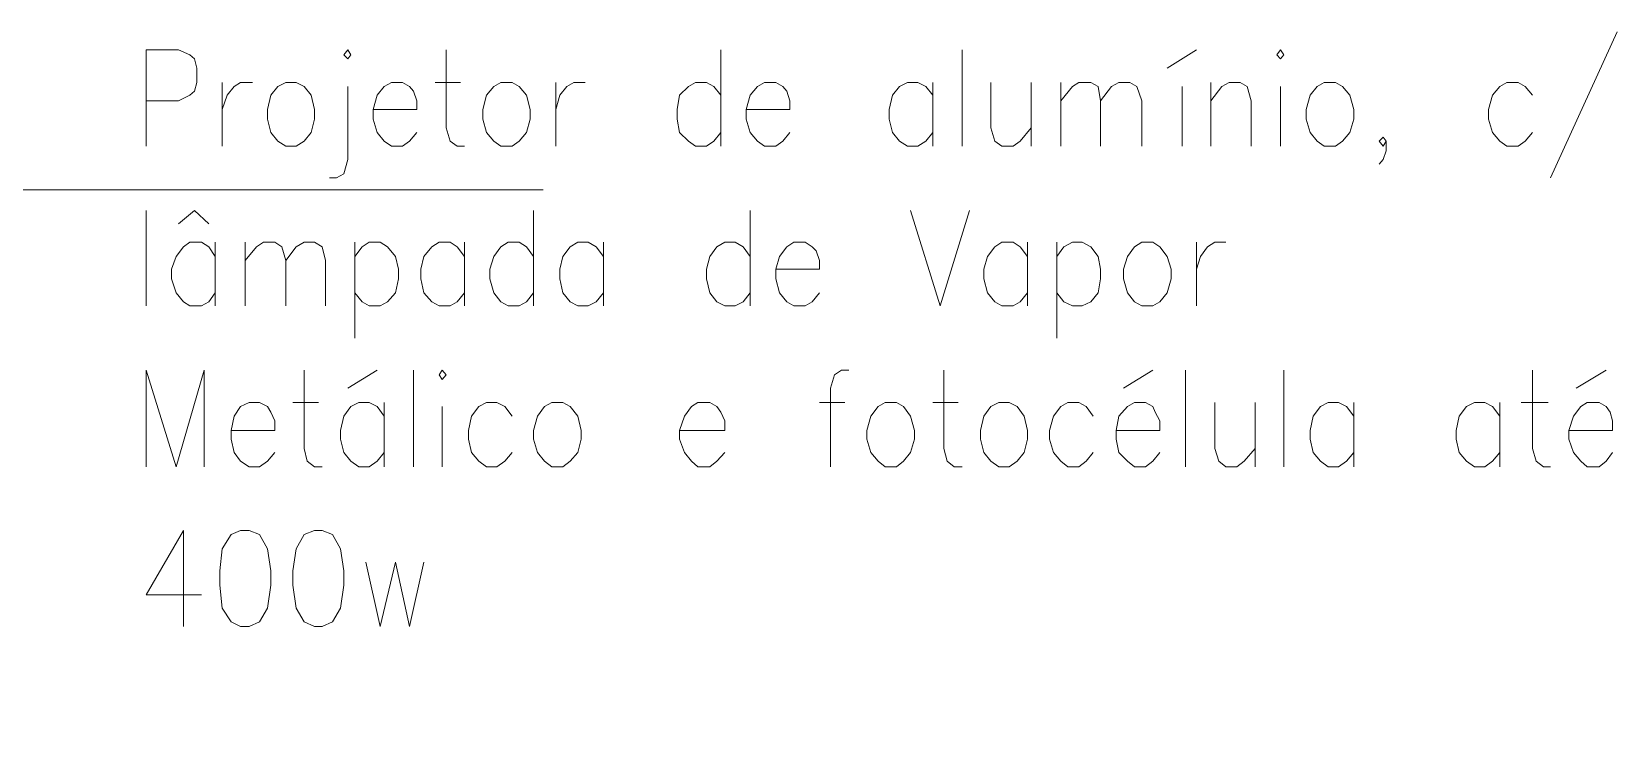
# Model space of a CAD drawing. Header units: millimetres. Extents: x 2928 to 3112, y 1220 to 1280.
# Drawn here: x 3036.592 to 3039.895, y 1263.58 to 1265.045 of the extents above; entities that cross this region are included whole.
import ezdxf

# ---------------------------------------------------------------- set-up
doc = ezdxf.new("R2010")
doc.units = ezdxf.units.MM

msp = doc.modelspace()

# ---------------------------------------------------------------- linework, layer by layer
at = {"color": 7, "linetype": 'Continuous', "lineweight": 20, "true_color": 0x000007}
for points in [[(3039.89484, 1265.04517), (3039.75591, 1264.74084), (3039.75591, 1264.74084)], [(3036.83, 1264.807), (3036.83, 1265.00713), (3036.89782, 1265.00713), (3036.92097, 1264.99721), (3036.9309, 1264.98894), (3036.93586, 1264.96909), (3036.93586, 1264.93932), (3036.9309, 1264.92112), (3036.92097, 1264.91285), (3036.89782, 1264.90127), (3036.83, 1264.90127)], [(3037.45521, 1265.00713), (3037.45521, 1264.84504), (3037.46348, 1264.81692), (3037.47837, 1264.807), (3037.49325, 1264.807)], [(3038.02749, 1265.00713), (3038.02749, 1264.807), (3038.02749, 1264.807)], [(3038.5303, 1265.00713), (3038.5303, 1264.807), (3038.5303, 1264.807)], [(3038.95703, 1264.96909), (3039.01823, 1265.00713), (3039.01823, 1265.00713)], [(3036.98879, 1264.93932), (3036.98879, 1264.807), (3036.98879, 1264.807)], [(3036.98879, 1264.88308), (3036.99871, 1264.91285), (3037.0136, 1264.93105), (3037.02683, 1264.93932), (3037.05164, 1264.93932)], [(3037.25012, 1264.93105), (3037.25012, 1264.77888), (3037.24185, 1264.74911), (3037.22696, 1264.74084), (3037.21207, 1264.74084)], [(3037.30304, 1264.88308), (3037.39401, 1264.88308), (3037.39401, 1264.90127), (3037.3874, 1264.92112), (3037.37913, 1264.93105), (3037.36424, 1264.93932), (3037.34109, 1264.93932), (3037.3262, 1264.93105), (3037.31131, 1264.91285), (3037.30304, 1264.88308), (3037.30304, 1264.86323), (3037.31131, 1264.83511), (3037.3262, 1264.81692), (3037.34109, 1264.807), (3037.36424, 1264.807), (3037.37913, 1264.81692), (3037.39401, 1264.83511)], [(3037.43205, 1264.93932), (3037.48498, 1264.93932), (3037.48498, 1264.93932)], [(3037.68346, 1264.93932), (3037.68346, 1264.807), (3037.68346, 1264.807)], [(3037.68346, 1264.88308), (3037.69173, 1264.91285), (3037.70662, 1264.93105), (3037.7215, 1264.93932), (3037.74466, 1264.93932)], [(3038.02749, 1264.91285), (3038.0126, 1264.93105), (3037.99772, 1264.93932), (3037.97456, 1264.93932), (3037.95968, 1264.93105), (3037.94148, 1264.91285), (3037.93652, 1264.88308), (3037.93652, 1264.86323), (3037.94148, 1264.83511), (3037.95968, 1264.81692), (3037.97456, 1264.807), (3037.99772, 1264.807), (3038.0126, 1264.81692), (3038.02749, 1264.83511)], [(3038.08042, 1264.88308), (3038.17139, 1264.88308), (3038.17139, 1264.90127), (3038.16477, 1264.92112), (3038.1565, 1264.93105), (3038.14162, 1264.93932), (3038.11846, 1264.93932), (3038.10357, 1264.93105), (3038.08869, 1264.91285), (3038.08042, 1264.88308), (3038.08042, 1264.86323), (3038.08869, 1264.83511), (3038.10357, 1264.81692), (3038.11846, 1264.807), (3038.14162, 1264.807), (3038.1565, 1264.81692), (3038.17139, 1264.83511)], [(3038.46911, 1264.91285), (3038.45422, 1264.93105), (3038.43768, 1264.93932), (3038.41618, 1264.93932), (3038.39964, 1264.93105), (3038.38475, 1264.91285), (3038.37814, 1264.88308), (3038.37814, 1264.86323), (3038.38475, 1264.83511), (3038.39964, 1264.81692), (3038.41618, 1264.807), (3038.43768, 1264.807), (3038.45422, 1264.81692), (3038.46911, 1264.83511)], [(3038.46911, 1264.93932), (3038.46911, 1264.807), (3038.46911, 1264.807)], [(3038.58985, 1264.93932), (3038.58985, 1264.84504), (3038.59812, 1264.81692), (3038.613, 1264.807), (3038.63616, 1264.807), (3038.65104, 1264.81692), (3038.6742, 1264.84504)], [(3038.6742, 1264.93932), (3038.6742, 1264.807), (3038.6742, 1264.807)], [(3038.7354, 1264.93932), (3038.7354, 1264.807), (3038.7354, 1264.807)], [(3038.7354, 1264.90127), (3038.76021, 1264.93105), (3038.77344, 1264.93932), (3038.79825, 1264.93932), (3038.81314, 1264.93105), (3038.8181, 1264.90127), (3038.8181, 1264.807)], [(3038.8181, 1264.90127), (3038.84125, 1264.93105), (3038.85614, 1264.93932), (3038.87929, 1264.93932), (3038.89418, 1264.93105), (3038.9041, 1264.90127), (3038.9041, 1264.807)], [(3038.98846, 1264.93105), (3038.98846, 1264.807), (3038.98846, 1264.807)], [(3039.048, 1264.93932), (3039.048, 1264.807), (3039.048, 1264.807)], [(3039.048, 1264.90127), (3039.07116, 1264.93105), (3039.08604, 1264.93932), (3039.1092, 1264.93932), (3039.12408, 1264.93105), (3039.13235, 1264.90127), (3039.13235, 1264.807)], [(3039.19355, 1264.93105), (3039.19355, 1264.807), (3039.19355, 1264.807)], [(3039.71787, 1264.91285), (3039.70298, 1264.93105), (3039.68809, 1264.93932), (3039.66494, 1264.93932), (3039.65005, 1264.93105), (3039.63517, 1264.91285), (3039.6269, 1264.88308), (3039.6269, 1264.86323), (3039.63517, 1264.83511), (3039.65005, 1264.81692), (3039.66494, 1264.807), (3039.68809, 1264.807), (3039.70298, 1264.81692), (3039.71787, 1264.83511)], [(3039.41353, 1264.81692), (3039.40692, 1264.807), (3039.39865, 1264.81692), (3039.40692, 1264.82519), (3039.41353, 1264.81692), (3039.41353, 1264.79707), (3039.40692, 1264.77888), (3039.39865, 1264.76895)], [(3036.83, 1264.67302), (3036.83, 1264.47455), (3036.83, 1264.47455)], [(3036.89782, 1264.64491), (3036.9309, 1264.67302), (3036.96067, 1264.64491)], [(3037.63715, 1264.67302), (3037.63715, 1264.47455), (3037.63715, 1264.47455)], [(3038.08869, 1264.67302), (3038.08869, 1264.47455), (3038.08869, 1264.47455)], [(3038.42279, 1264.67302), (3038.48399, 1264.47455), (3038.54519, 1264.67302)], [(3036.9739, 1264.57709), (3036.96067, 1264.59694), (3036.94578, 1264.60686), (3036.92097, 1264.60686), (3036.90774, 1264.59694), (3036.89285, 1264.57709), (3036.88293, 1264.55063), (3036.88293, 1264.53078), (3036.89285, 1264.50101), (3036.90774, 1264.48281), (3036.92097, 1264.47455), (3036.94578, 1264.47455), (3036.96067, 1264.48281), (3036.9739, 1264.50101)], [(3036.9739, 1264.60686), (3036.9739, 1264.47455), (3036.9739, 1264.47455)], [(3037.03675, 1264.60686), (3037.03675, 1264.47455), (3037.03675, 1264.47455)], [(3037.03675, 1264.56882), (3037.05991, 1264.59694), (3037.07479, 1264.60686), (3037.09795, 1264.60686), (3037.11284, 1264.59694), (3037.12111, 1264.56882), (3037.12111, 1264.47455)], [(3037.12111, 1264.56882), (3037.14261, 1264.59694), (3037.15915, 1264.60686), (3037.18065, 1264.60686), (3037.19719, 1264.59694), (3037.2038, 1264.56882), (3037.2038, 1264.47455)], [(3037.265, 1264.60686), (3037.265, 1264.40673), (3037.265, 1264.40673)], [(3037.265, 1264.57709), (3037.27989, 1264.59694), (3037.29477, 1264.60686), (3037.31793, 1264.60686), (3037.33282, 1264.59694), (3037.34936, 1264.57709), (3037.35597, 1264.55063), (3037.35597, 1264.53078), (3037.34936, 1264.50101), (3037.33282, 1264.48281), (3037.31793, 1264.47455), (3037.29477, 1264.47455), (3037.27989, 1264.48281), (3037.265, 1264.50101)], [(3037.49325, 1264.57709), (3037.47837, 1264.59694), (3037.46348, 1264.60686), (3037.44032, 1264.60686), (3037.42544, 1264.59694), (3037.4089, 1264.57709), (3037.40228, 1264.55063), (3037.40228, 1264.53078), (3037.4089, 1264.50101), (3037.42544, 1264.48281), (3037.44032, 1264.47455), (3037.46348, 1264.47455), (3037.47837, 1264.48281), (3037.49325, 1264.50101)], [(3037.49325, 1264.60686), (3037.49325, 1264.47455), (3037.49325, 1264.47455)], [(3037.63715, 1264.57709), (3037.62226, 1264.59694), (3037.60738, 1264.60686), (3037.58422, 1264.60686), (3037.56934, 1264.59694), (3037.55445, 1264.57709), (3037.54618, 1264.55063), (3037.54618, 1264.53078), (3037.55445, 1264.50101), (3037.56934, 1264.48281), (3037.58422, 1264.47455), (3037.60738, 1264.47455), (3037.62226, 1264.48281), (3037.63715, 1264.50101)], [(3037.7827, 1264.57709), (3037.76781, 1264.59694), (3037.75127, 1264.60686), (3037.72977, 1264.60686), (3037.71323, 1264.59694), (3037.69835, 1264.57709), (3037.69173, 1264.55063), (3037.69173, 1264.53078), (3037.69835, 1264.50101), (3037.71323, 1264.48281), (3037.72977, 1264.47455), (3037.75127, 1264.47455), (3037.76781, 1264.48281), (3037.7827, 1264.50101)], [(3037.7827, 1264.60686), (3037.7827, 1264.47455), (3037.7827, 1264.47455)], [(3038.08869, 1264.57709), (3038.0738, 1264.59694), (3038.05726, 1264.60686), (3038.03576, 1264.60686), (3038.01922, 1264.59694), (3038.00433, 1264.57709), (3037.99772, 1264.55063), (3037.99772, 1264.53078), (3038.00433, 1264.50101), (3038.01922, 1264.48281), (3038.03576, 1264.47455), (3038.05726, 1264.47455), (3038.0738, 1264.48281), (3038.08869, 1264.50101)], [(3038.14162, 1264.55063), (3038.23259, 1264.55063), (3038.23259, 1264.56882), (3038.22597, 1264.58867), (3038.2177, 1264.59694), (3038.20281, 1264.60686), (3038.17966, 1264.60686), (3038.16477, 1264.59694), (3038.14989, 1264.57709), (3038.14162, 1264.55063), (3038.14162, 1264.53078), (3038.14989, 1264.50101), (3038.16477, 1264.48281), (3038.17966, 1264.47455), (3038.20281, 1264.47455), (3038.2177, 1264.48281), (3038.23259, 1264.50101)], [(3038.66593, 1264.57709), (3038.65104, 1264.59694), (3038.63616, 1264.60686), (3038.613, 1264.60686), (3038.59812, 1264.59694), (3038.58323, 1264.57709), (3038.57496, 1264.55063), (3038.57496, 1264.53078), (3038.58323, 1264.50101), (3038.59812, 1264.48281), (3038.613, 1264.47455), (3038.63616, 1264.47455), (3038.65104, 1264.48281), (3038.66593, 1264.50101)], [(3038.66593, 1264.60686), (3038.66593, 1264.47455), (3038.66593, 1264.47455)], [(3038.72713, 1264.60686), (3038.72713, 1264.40673), (3038.72713, 1264.40673)], [(3038.72713, 1264.57709), (3038.74201, 1264.59694), (3038.76021, 1264.60686), (3038.78006, 1264.60686), (3038.79825, 1264.59694), (3038.81314, 1264.57709), (3038.8181, 1264.55063), (3038.8181, 1264.53078), (3038.81314, 1264.50101), (3038.79825, 1264.48281), (3038.78006, 1264.47455), (3038.76021, 1264.47455), (3038.74201, 1264.48281), (3038.72713, 1264.50101)], [(3039.01823, 1264.60686), (3039.01823, 1264.47455), (3039.01823, 1264.47455)], [(3039.01823, 1264.55063), (3039.0265, 1264.57709), (3039.04139, 1264.59694), (3039.05627, 1264.60686), (3039.07943, 1264.60686)], [(3036.83, 1264.13879), (3036.83, 1264.34057), (3036.89285, 1264.13879), (3036.95074, 1264.34057), (3036.95074, 1264.13879)], [(3037.15915, 1264.34057), (3037.15915, 1264.17683), (3037.16576, 1264.15036), (3037.18065, 1264.13879), (3037.19719, 1264.13879)], [(3037.25012, 1264.30253), (3037.31131, 1264.34057), (3037.31131, 1264.34057)], [(3037.3874, 1264.34057), (3037.3874, 1264.13879), (3037.3874, 1264.13879)], [(3038.29378, 1264.34057), (3038.2789, 1264.34057), (3038.26401, 1264.33065), (3038.25574, 1264.30253), (3038.25574, 1264.13879)], [(3038.49226, 1264.34057), (3038.49226, 1264.17683), (3038.49888, 1264.15036), (3038.51376, 1264.13879), (3038.5303, 1264.13879)], [(3038.86606, 1264.30253), (3038.92726, 1264.34057), (3038.92726, 1264.34057)], [(3038.99507, 1264.34057), (3038.99507, 1264.13879), (3038.99507, 1264.13879)], [(3039.20017, 1264.34057), (3039.20017, 1264.13879), (3039.20017, 1264.13879)], [(3039.71787, 1264.34057), (3039.71787, 1264.17683), (3039.72614, 1264.15036), (3039.74102, 1264.13879), (3039.75591, 1264.13879)], [(3039.80884, 1264.30253), (3039.87169, 1264.34057), (3039.87169, 1264.34057)], [(3037.00698, 1264.21487), (3037.09795, 1264.21487), (3037.09795, 1264.23472), (3037.08968, 1264.25291), (3037.08306, 1264.26449), (3037.06652, 1264.27276), (3037.04502, 1264.27276), (3037.02683, 1264.26449), (3037.0136, 1264.24464), (3037.00698, 1264.21487), (3037.00698, 1264.19667), (3037.0136, 1264.16856), (3037.02683, 1264.15036), (3037.04502, 1264.13879), (3037.06652, 1264.13879), (3037.08306, 1264.15036), (3037.09795, 1264.16856)], [(3037.13599, 1264.27276), (3037.18892, 1264.27276), (3037.18892, 1264.27276)], [(3037.3262, 1264.24464), (3037.31131, 1264.26449), (3037.29477, 1264.27276), (3037.27327, 1264.27276), (3037.25673, 1264.26449), (3037.24185, 1264.24464), (3037.23523, 1264.21487), (3037.23523, 1264.19667), (3037.24185, 1264.16856), (3037.25673, 1264.15036), (3037.27327, 1264.13879), (3037.29477, 1264.13879), (3037.31131, 1264.15036), (3037.3262, 1264.16856)], [(3037.3262, 1264.27276), (3037.3262, 1264.13879), (3037.3262, 1264.13879)], [(3037.44694, 1264.26449), (3037.44694, 1264.13879), (3037.44694, 1264.13879)], [(3037.59249, 1264.24464), (3037.57761, 1264.26449), (3037.56107, 1264.27276), (3037.53956, 1264.27276), (3037.52302, 1264.26449), (3037.50814, 1264.24464), (3037.50152, 1264.21487), (3037.50152, 1264.19667), (3037.50814, 1264.16856), (3037.52302, 1264.15036), (3037.53956, 1264.13879), (3037.56107, 1264.13879), (3037.57761, 1264.15036), (3037.59249, 1264.16856)], [(3037.94148, 1264.21487), (3038.03576, 1264.21487), (3038.03576, 1264.23472), (3038.02749, 1264.25291), (3038.01922, 1264.26449), (3038.00433, 1264.27276), (3037.97952, 1264.27276), (3037.96629, 1264.26449), (3037.95141, 1264.24464), (3037.94148, 1264.21487), (3037.94148, 1264.19667), (3037.95141, 1264.16856), (3037.96629, 1264.15036), (3037.97952, 1264.13879), (3038.00433, 1264.13879), (3038.01922, 1264.15036), (3038.03576, 1264.16856)], [(3038.23259, 1264.27276), (3038.28551, 1264.27276), (3038.28551, 1264.27276)], [(3038.46911, 1264.27276), (3038.52203, 1264.27276), (3038.52203, 1264.27276)], [(3038.80321, 1264.24464), (3038.78833, 1264.26449), (3038.77344, 1264.27276), (3038.75028, 1264.27276), (3038.7354, 1264.26449), (3038.72051, 1264.24464), (3038.71224, 1264.21487), (3038.71224, 1264.19667), (3038.72051, 1264.16856), (3038.7354, 1264.15036), (3038.75028, 1264.13879), (3038.77344, 1264.13879), (3038.78833, 1264.15036), (3038.80321, 1264.16856)], [(3038.85118, 1264.21487), (3038.94215, 1264.21487), (3038.94215, 1264.23472), (3038.93222, 1264.25291), (3038.92726, 1264.26449), (3038.91237, 1264.27276), (3038.88922, 1264.27276), (3038.87433, 1264.26449), (3038.85614, 1264.24464), (3038.85118, 1264.21487), (3038.85118, 1264.19667), (3038.85614, 1264.16856), (3038.87433, 1264.15036), (3038.88922, 1264.13879), (3038.91237, 1264.13879), (3038.92726, 1264.15036), (3038.94215, 1264.16856)], [(3039.05627, 1264.27276), (3039.05627, 1264.17683), (3039.06454, 1264.15036), (3039.07943, 1264.13879), (3039.10258, 1264.13879), (3039.11747, 1264.15036), (3039.14062, 1264.17683)], [(3039.14062, 1264.27276), (3039.14062, 1264.13879), (3039.14062, 1264.13879)], [(3039.34572, 1264.24464), (3039.33083, 1264.26449), (3039.31429, 1264.27276), (3039.29279, 1264.27276), (3039.27625, 1264.26449), (3039.26137, 1264.24464), (3039.25475, 1264.21487), (3039.25475, 1264.19667), (3039.26137, 1264.16856), (3039.27625, 1264.15036), (3039.29279, 1264.13879), (3039.31429, 1264.13879), (3039.33083, 1264.15036), (3039.34572, 1264.16856)], [(3039.34572, 1264.27276), (3039.34572, 1264.13879), (3039.34572, 1264.13879)], [(3039.65005, 1264.24464), (3039.63517, 1264.26449), (3039.61863, 1264.27276), (3039.59713, 1264.27276), (3039.58059, 1264.26449), (3039.5657, 1264.24464), (3039.55908, 1264.21487), (3039.55908, 1264.19667), (3039.5657, 1264.16856), (3039.58059, 1264.15036), (3039.59713, 1264.13879), (3039.61863, 1264.13879), (3039.63517, 1264.15036), (3039.65005, 1264.16856)], [(3039.65005, 1264.27276), (3039.65005, 1264.13879), (3039.65005, 1264.13879)], [(3039.69471, 1264.27276), (3039.75095, 1264.27276), (3039.75095, 1264.27276)], [(3039.79395, 1264.21487), (3039.88492, 1264.21487), (3039.88492, 1264.23472), (3039.87996, 1264.25291), (3039.87169, 1264.26449), (3039.8568, 1264.27276), (3039.83199, 1264.27276), (3039.81876, 1264.26449), (3039.80387, 1264.24464), (3039.79395, 1264.21487), (3039.79395, 1264.19667), (3039.80387, 1264.16856), (3039.81876, 1264.15036), (3039.83199, 1264.13879), (3039.8568, 1264.13879), (3039.87169, 1264.15036), (3039.88492, 1264.16856)], [(3036.90774, 1263.80633), (3036.90774, 1264.00647), (3036.83, 1263.87249), (3036.94578, 1263.87249)], [(3037.28816, 1263.94031), (3037.31793, 1263.80633), (3037.34936, 1263.94031), (3037.37913, 1263.80633), (3037.4089, 1263.94031)]]:
    msp.add_lwpolyline(points, dxfattribs=at)
for points in [[(3037.24185, 1264.99721), (3037.25012, 1264.98894), (3037.25673, 1264.99721), (3037.25012, 1265.00713)], [(3039.18528, 1264.99721), (3039.19355, 1264.98894), (3039.20017, 1264.99721), (3039.19355, 1265.00713)], [(3037.12111, 1264.93932), (3037.10457, 1264.93105), (3037.08968, 1264.91285), (3037.08306, 1264.88308), (3037.08306, 1264.86323), (3037.08968, 1264.83511), (3037.10457, 1264.81692), (3037.12111, 1264.807), (3037.14261, 1264.807), (3037.15915, 1264.81692), (3037.17403, 1264.83511), (3037.18065, 1264.86323), (3037.18065, 1264.88308), (3037.17403, 1264.91285), (3037.15915, 1264.93105), (3037.14261, 1264.93932)], [(3037.56934, 1264.93932), (3037.55445, 1264.93105), (3037.53956, 1264.91285), (3037.53129, 1264.88308), (3037.53129, 1264.86323), (3037.53956, 1264.83511), (3037.55445, 1264.81692), (3037.56934, 1264.807), (3037.59249, 1264.807), (3037.60738, 1264.81692), (3037.62226, 1264.83511), (3037.63053, 1264.86323), (3037.63053, 1264.88308), (3037.62226, 1264.91285), (3037.60738, 1264.93105), (3037.59249, 1264.93932)], [(3039.28452, 1264.93932), (3039.26964, 1264.93105), (3039.25475, 1264.91285), (3039.24648, 1264.88308), (3039.24648, 1264.86323), (3039.25475, 1264.83511), (3039.26964, 1264.81692), (3039.28452, 1264.807), (3039.30768, 1264.807), (3039.32256, 1264.81692), (3039.33745, 1264.83511), (3039.34572, 1264.86323), (3039.34572, 1264.88308), (3039.33745, 1264.91285), (3039.32256, 1264.93105), (3039.30768, 1264.93932)], [(3038.9041, 1264.60686), (3038.88922, 1264.59694), (3038.87433, 1264.57709), (3038.86606, 1264.55063), (3038.86606, 1264.53078), (3038.87433, 1264.50101), (3038.88922, 1264.48281), (3038.9041, 1264.47455), (3038.92726, 1264.47455), (3038.94215, 1264.48281), (3038.95703, 1264.50101), (3038.9653, 1264.53078), (3038.9653, 1264.55063), (3038.95703, 1264.57709), (3038.94215, 1264.59694), (3038.92726, 1264.60686)], [(3037.44032, 1264.33065), (3037.44694, 1264.32072), (3037.45521, 1264.33065), (3037.44694, 1264.34057)], [(3037.67519, 1264.27276), (3037.66031, 1264.26449), (3037.64542, 1264.24464), (3037.63715, 1264.21487), (3037.63715, 1264.19667), (3037.64542, 1264.16856), (3037.66031, 1264.15036), (3037.67519, 1264.13879), (3037.69835, 1264.13879), (3037.71323, 1264.15036), (3037.72977, 1264.16856), (3037.73639, 1264.19667), (3037.73639, 1264.21487), (3037.72977, 1264.24464), (3037.71323, 1264.26449), (3037.69835, 1264.27276)], [(3038.36987, 1264.27276), (3038.35498, 1264.26449), (3038.34009, 1264.24464), (3038.33182, 1264.21487), (3038.33182, 1264.19667), (3038.34009, 1264.16856), (3038.35498, 1264.15036), (3038.36987, 1264.13879), (3038.39302, 1264.13879), (3038.40791, 1264.15036), (3038.42279, 1264.16856), (3038.43106, 1264.19667), (3038.43106, 1264.21487), (3038.42279, 1264.24464), (3038.40791, 1264.26449), (3038.39302, 1264.27276)], [(3038.60639, 1264.27276), (3038.58985, 1264.26449), (3038.57496, 1264.24464), (3038.56834, 1264.21487), (3038.56834, 1264.19667), (3038.57496, 1264.16856), (3038.58985, 1264.15036), (3038.60639, 1264.13879), (3038.62789, 1264.13879), (3038.64443, 1264.15036), (3038.65931, 1264.16856), (3038.66593, 1264.19667), (3038.66593, 1264.21487), (3038.65931, 1264.24464), (3038.64443, 1264.26449), (3038.62789, 1264.27276)], [(3037.02683, 1264.00647), (3037.00698, 1263.9982), (3036.98879, 1263.96842), (3036.98382, 1263.92211), (3036.98382, 1263.89234), (3036.98879, 1263.84438), (3037.00698, 1263.81626), (3037.02683, 1263.80633), (3037.04502, 1263.80633), (3037.06652, 1263.81626), (3037.08306, 1263.84438), (3037.08968, 1263.89234), (3037.08968, 1263.92211), (3037.08306, 1263.96842), (3037.06652, 1263.9982), (3037.04502, 1264.00647)], [(3037.18065, 1264.00647), (3037.15915, 1263.9982), (3037.14261, 1263.96842), (3037.13599, 1263.92211), (3037.13599, 1263.89234), (3037.14261, 1263.84438), (3037.15915, 1263.81626), (3037.18065, 1263.80633), (3037.19719, 1263.80633), (3037.21869, 1263.81626), (3037.23523, 1263.84438), (3037.24185, 1263.89234), (3037.24185, 1263.92211), (3037.23523, 1263.96842), (3037.21869, 1263.9982), (3037.19719, 1264.00647)]]:
    msp.add_lwpolyline(points, close=True, dxfattribs=at)
at = {"color": 253, "linetype": 'Continuous', "lineweight": 5, "true_color": 0x9a9a9a}
msp.add_lwpolyline([(3033.6163, 1263.57974), (3033.62623, 1263.60455), (3034.07611, 1264.71603), (3037.657, 1264.71603)], dxfattribs=at)

doc.saveas('drawing.dxf')
